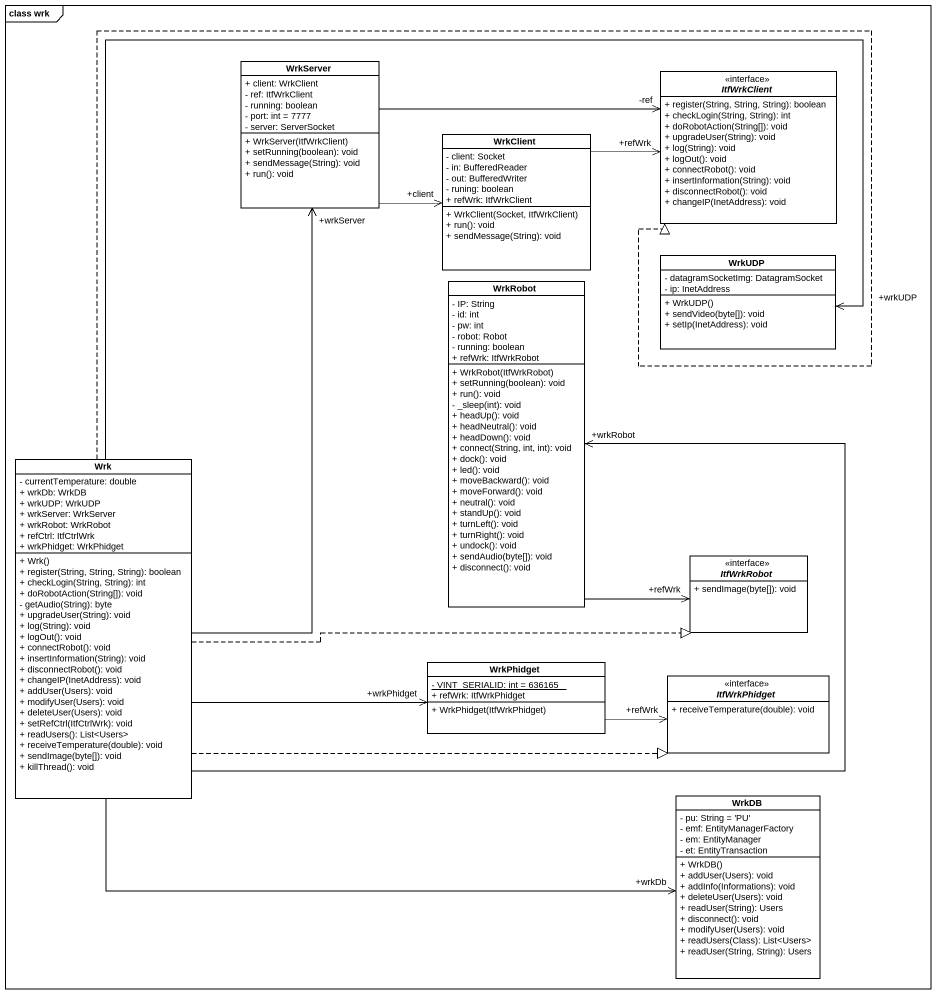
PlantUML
@startuml
mainframe class wrk
hide circle
hide empty members
skinparam classAttributeIconSize 0
class WrkServer {
  + client: WrkClient
  - ref: ItfWrkClient
  - running: boolean
  - port: int = 7777
  - server: ServerSocket
  + WrkServer(ItfWrkClient)
  + setRunning(boolean): void
  + sendMessage(String): void
  + run(): void
}
interface ItfWrkClient {
  + register(String, String, String): boolean
  + checkLogin(String, String): int
  + doRobotAction(String[]): void
  + upgradeUser(String): void
  + log(String): void
  + logOut(): void
  + connectRobot(): void
  + insertInformation(String): void
  + disconnectRobot(): void
  + changeIP(InetAddress): void
}
class WrkClient {
  - client: Socket
  - in: BufferedReader
  - out: BufferedWriter
  - runing: boolean
  + refWrk: ItfWrkClient
  + WrkClient(Socket, ItfWrkClient)
  + run(): void
  + sendMessage(String): void
}
class WrkUDP {
  - datagramSocketImg: DatagramSocket
  - ip: InetAddress
  + WrkUDP()
  + sendVideo(byte[]): void
  + setIp(InetAddress): void
}
class WrkRobot {
  - IP: String
  - id: int
  - pw: int
  - robot: Robot
  - running: boolean
  + refWrk: ItfWrkRobot
  + WrkRobot(ItfWrkRobot)
  + setRunning(boolean): void
  + run(): void
  - _sleep(int): void
  + headUp(): void
  + headNeutral(): void
  + headDown(): void
  + connect(String, int, int): void
  + dock(): void
  + led(): void
  + moveBackward(): void
  + moveForward(): void
  + neutral(): void
  + standUp(): void
  + turnLeft(): void
  + turnRight(): void
  + undock(): void
  + sendAudio(byte[]): void
  + disconnect(): void
}
class Wrk {
  - currentTemperature: double
  + wrkDb: WrkDB
  + wrkUDP: WrkUDP
  + wrkServer: WrkServer
  + wrkRobot: WrkRobot
  + refCtrl: ItfCtrlWrk
  + wrkPhidget: WrkPhidget
  + Wrk()
  + register(String, String, String): boolean
  + checkLogin(String, String): int
  + doRobotAction(String[]): void
  - getAudio(String): byte
  + upgradeUser(String): void
  + log(String): void
  + logOut(): void
  + connectRobot(): void
  + insertInformation(String): void
  + disconnectRobot(): void
  + changeIP(InetAddress): void
  + addUser(Users): void
  + modifyUser(Users): void
  + deleteUser(Users): void
  + setRefCtrl(ItfCtrlWrk): void
  + readUsers(): List<Users>
  + receiveTemperature(double): void
  + sendImage(byte[]): void
  + killThread(): void
}
interface ItfWrkRobot {
  + sendImage(byte[]): void
}
class WrkPhidget {
  {static} - VINT_SERIALID: int = 636165
  + refWrk: ItfWrkPhidget
  + WrkPhidget(ItfWrkPhidget)
}
interface ItfWrkPhidget {
  + receiveTemperature(double): void
}
class WrkDB {
  - pu: String = 'PU'
  - emf: EntityManagerFactory
  - em: EntityManager
  - et: EntityTransaction
  + WrkDB()
  + addUser(Users): void
  + addInfo(Informations): void
  + deleteUser(Users): void
  + readUser(String): Users
  + disconnect(): void
  + modifyUser(Users): void
  + readUsers(Class): List<Users>
  + readUser(String, String): Users
}
WrkServer -right-> "-ref" ItfWrkClient
WrkServer -right-> "+client" WrkClient
WrkClient -right-> "+refWrk" ItfWrkClient
WrkRobot --> "+refWrk" ItfWrkRobot
Wrk -up-> "+wrkServer" WrkServer
Wrk .up.|> ItfWrkClient
Wrk -right-> "+wrkUDP" WrkUDP
Wrk -right-> "+wrkRobot" WrkRobot
Wrk .right.|> ItfWrkRobot
Wrk -right-> "+wrkPhidget" WrkPhidget
Wrk .right.|> ItfWrkPhidget
Wrk -right-> "+wrkDb" WrkDB
WrkPhidget -right-> "+refWrk" ItfWrkPhidget
@enduml
